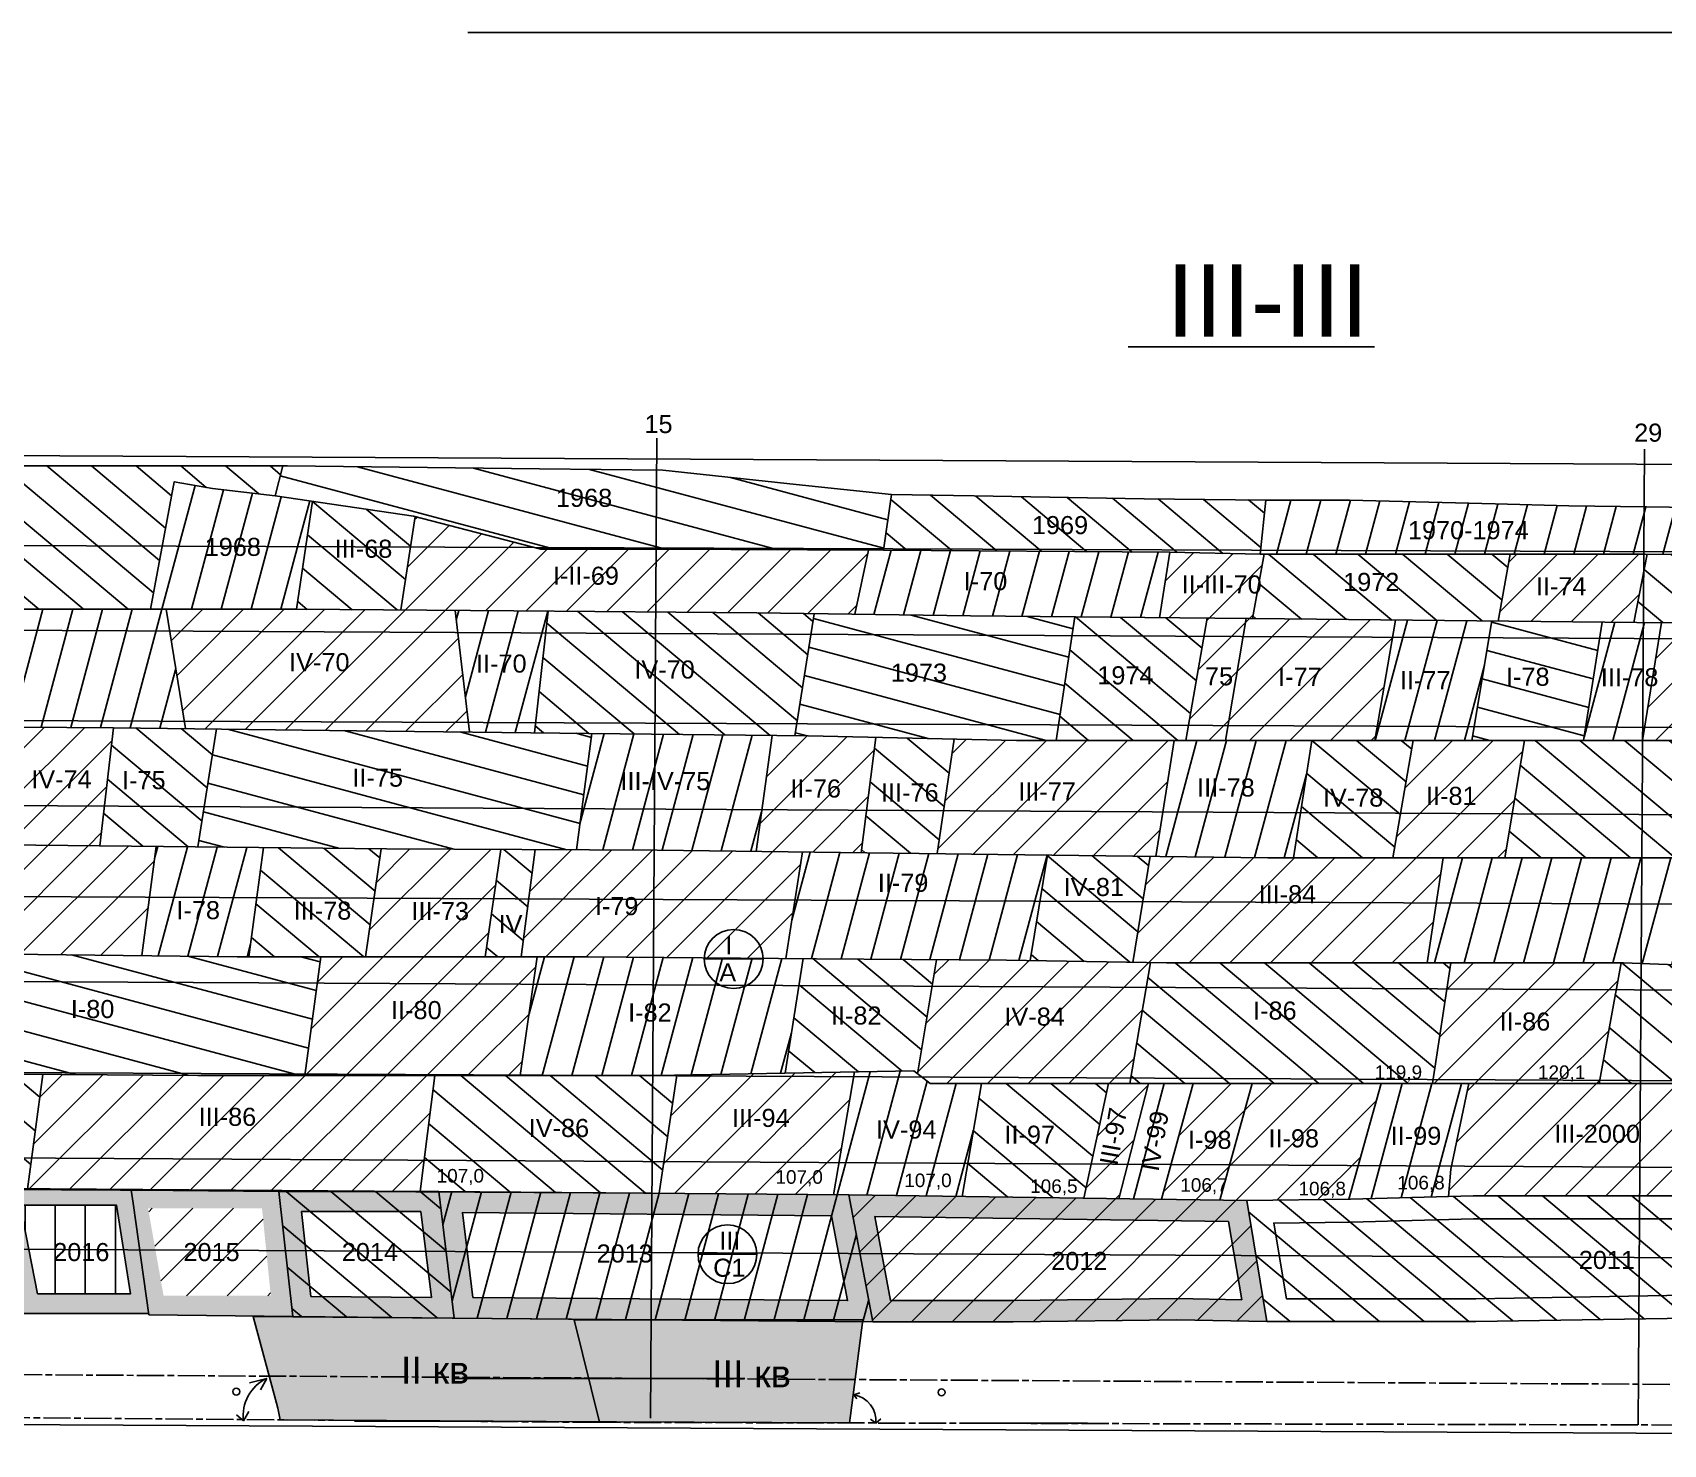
# Model space of a CAD drawing. Header units: millimetres. Extents: x 2676 to 4143, y 514 to 1947.
# Drawn here: x 3002.1 to 3362.7, y 892.8 to 1205.2 of the extents above; entities that cross this region are included whole.
import ezdxf

# ---------------------------------------------------------------- set-up
doc = ezdxf.new("R2010")
doc.units = ezdxf.units.MM
doc.header["$LTSCALE"] = 0.5
doc.linetypes.add('ACAD_ISO08W100', pattern=[36, 24, -3, 6, -3])
doc.layers.add('горный отвод', color=7, linetype='Continuous')
doc.styles.get("Standard").update_dxf_attribs({"font": 'arial.ttf'})
pattern_1 = [(140, (-3797.864, -1736.868), (-4.0817013, -4.864382), [])]
pattern_2 = [(75, (-3797.864, -1736.868), (-6.133629, 1.643501), [])]
pattern_3 = [(165, (-3797.864, -1736.868), (-1.643501, -6.133629), [])]
pattern_4 = [(45, (-3797.864, -1736.868), (-4.490128, 4.490128), [])]

msp = doc.modelspace()

# ---------------------------------------------------------------- hatches: boundary and pattern name
at = {"layer": 'горный отвод', "ltscale": 0.5}
h = msp.add_hatch(dxfattribs=at)
h.set_pattern_fill('ANSI31', color=256, scale=2, angle=95)
h.set_pattern_definition(pattern_1)
h.paths.add_polyline_path([(2779.57, 1103.24), (2771.89, 1102.7), (2773.76, 1090.47), (2774.98, 1078.46), (2779.41, 1078.46)])
h.paths.add_polyline_path([(2796.47, 1104.43), (2779.57, 1103.24), (2779.41, 1078.46), (2781.61, 1078.46), (2831.5, 1078.46), (2853.41, 1078.69), (2860.34, 1078.28), (2898.23, 1077.92), (2933.76, 1077.58), (2950.1, 1077.58), (3028.1, 1077.58), (3033.39, 1105.79), (3041.87, 1104.31), (3055.72, 1102.69), (3057.37, 1109.31), (3012.3, 1109.31), (2969.63, 1109.31), (2919.33, 1109.31), (2887.37, 1108.59), (2853.99, 1107.83), (2829.93, 1106.77)])
h = msp.add_hatch(dxfattribs=at)
h.set_pattern_fill('ANSI31', color=256, scale=2, angle=120)
h.set_pattern_definition(pattern_3)
h.paths.add_polyline_path([(3114.46, 1090.87), (3139.73, 1090.87), (3139.98, 1090.87), (3140.09, 1108.35), (3114.17, 1108.63), (3058.4, 1109.31), (3057.37, 1109.31), (3055.72, 1102.69), (3086.28, 1098.2)])
h.paths.add_polyline_path([(3141.46, 1108.34), (3140.09, 1108.35), (3139.98, 1090.87), (3190.25, 1090.67), (3192.03, 1102.95), (3170.93, 1105.18)])
h = msp.add_hatch(dxfattribs=at)
h.set_pattern_fill('ANSI31', color=256, scale=2, angle=30)
h.set_pattern_definition(pattern_2)
h.paths.add_polyline_path([(3041.87, 1104.31), (3033.39, 1105.79), (3028.1, 1077.58), (3060.43, 1077.58), (3063.93, 1101.48), (3055.72, 1102.69)])
h = msp.add_hatch(dxfattribs=at)
h.set_pattern_fill('ANSI31', color=256, scale=2, angle=95)
h.set_pattern_definition(pattern_1)
h.paths.add_polyline_path([(3063.93, 1101.48), (3060.43, 1077.58), (3083.47, 1077.43), (3086.64, 1098.11), (3086.28, 1098.2)])
h = msp.add_hatch(dxfattribs=at)
h.set_pattern_fill('ANSI31', color=256, scale=2, angle=95)
h.set_pattern_definition(pattern_1)
h.paths.add_polyline_path([(3253.57, 1090.19), (3273.52, 1089.8), (3274.8, 1101.73), (3247.88, 1102.03), (3210.3, 1102.65), (3192.03, 1102.95), (3190.25, 1090.67)])
h = msp.add_hatch(dxfattribs=at)
h.set_pattern_fill('ANSI31', color=256, scale=2, angle=30)
h.set_pattern_definition(pattern_2)
h.paths.add_polyline_path([(3358.37, 1089.8), (3358.44, 1100.29), (3341.78, 1100.47), (3325.5, 1100.89), (3293.31, 1101.73), (3274.8, 1101.73), (3273.52, 1089.8)])
h.paths.add_polyline_path([(3358.98, 1100.28), (3358.44, 1100.29), (3358.37, 1089.8), (3358.7, 1089.8), (3396.01, 1089.58), (3398.26, 1099.64), (3389.37, 1099.82)])
h = msp.add_hatch(dxfattribs=at)
h.set_pattern_fill('ANSI31', color=256, scale=2)
h.set_pattern_definition(pattern_4)
h.paths.add_polyline_path([(3114.46, 1090.87), (3086.64, 1098.11), (3083.47, 1077.43), (3108.47, 1077.27), (3139.89, 1076.98), (3139.98, 1090.87), (3139.73, 1090.87)])
h.paths.add_polyline_path([(3162.2, 1076.77), (3183.91, 1076.48), (3186.93, 1090.69), (3139.98, 1090.87), (3139.89, 1076.98)])
h = msp.add_hatch(dxfattribs=at)
h.set_pattern_fill('ANSI31', color=256, scale=2, angle=30)
h.set_pattern_definition(pattern_2)
h.paths.add_polyline_path([(3251.32, 1075.71), (3253.57, 1090.19), (3190.25, 1090.67), (3186.93, 1090.69), (3183.91, 1076.48), (3209.48, 1076.13)])
h = msp.add_hatch(dxfattribs=at)
h.set_pattern_fill('ANSI31', color=256, scale=2)
h.set_pattern_definition(pattern_4)
h.paths.add_polyline_path([(3274.4, 1089.8), (3273.52, 1089.8), (3253.57, 1090.19), (3251.32, 1075.71), (3271.85, 1075.51)])
h = msp.add_hatch(dxfattribs=at)
h.set_pattern_fill('ANSI31', color=256, scale=2, angle=95)
h.set_pattern_definition(pattern_1)
h.paths.add_polyline_path([(3274.4, 1089.8), (3271.85, 1075.51), (3278.9, 1075.44), (3326.17, 1074.98), (3328.86, 1089.8)])
h = msp.add_hatch(dxfattribs=at)
h.set_pattern_fill('ANSI31', color=256, scale=2)
h.set_pattern_definition(pattern_4)
h.paths.add_polyline_path([(3356.19, 1074.69), (3358.34, 1085.68), (3358.37, 1089.8), (3328.86, 1089.8), (3326.17, 1074.98)], flags=17)
h.paths.add_polyline_path([(3359.15, 1089.8), (3358.7, 1089.8), (3358.37, 1089.8), (3358.34, 1085.68)])
h = msp.add_hatch(dxfattribs=at)
h.set_pattern_fill('ANSI31', color=256, scale=2, angle=95)
h.set_pattern_definition(pattern_1)
h.paths.add_polyline_path([(3356.19, 1074.69), (3356.89, 1074.69), (3358.27, 1074.68), (3358.34, 1085.68)])
h.paths.add_polyline_path([(3381.1, 1074.58), (3383.64, 1089.66), (3359.15, 1089.8), (3358.34, 1085.68), (3358.27, 1074.68)])
h = msp.add_hatch(dxfattribs=at)
h.set_pattern_fill('ANSI31', color=256, scale=2, angle=30)
h.set_pattern_definition(pattern_2)
h.paths.add_polyline_path([(2978.48, 1051.64), (3019.95, 1051.39), (3035.85, 1051.19), (3031.61, 1077.58), (3028.1, 1077.58), (2950.1, 1077.58), (2946.92, 1051.83)])
h = msp.add_hatch(dxfattribs=at)
h.set_pattern_fill('ANSI31', color=256, scale=2)
h.set_pattern_definition(pattern_4)
h.paths.add_polyline_path([(3073.68, 1050.73), (3098.69, 1050.44), (3095.51, 1077.35), (3060.43, 1077.58), (3031.61, 1077.58), (3035.85, 1051.19)])
h = msp.add_hatch(dxfattribs=at)
h.set_pattern_fill('ANSI31', color=256, scale=2, angle=30)
h.set_pattern_definition(pattern_2)
h.paths.add_polyline_path([(3116.07, 1077.2), (3108.47, 1077.27), (3095.51, 1077.35), (3098.69, 1050.44), (3113.06, 1050.27)])
h = msp.add_hatch(dxfattribs=at)
h.set_pattern_fill('ANSI31', color=256, scale=2, angle=95)
h.set_pattern_definition(pattern_1)
h.paths.add_polyline_path([(3116.07, 1077.2), (3113.06, 1050.27), (3125.1, 1050.13), (3139.71, 1049.96), (3139.89, 1076.98)])
h.paths.add_polyline_path([(3139.71, 1049.96), (3170.67, 1049.6), (3174.92, 1076.6), (3162.2, 1076.77), (3139.89, 1076.98)])
h = msp.add_hatch(dxfattribs=at)
h.set_pattern_fill('ANSI31', color=256, scale=2, angle=120)
h.set_pattern_definition(pattern_3)
h.paths.add_polyline_path([(3219.68, 1048.58), (3228.44, 1048.58), (3232.57, 1075.9), (3209.48, 1076.13), (3174.92, 1076.6), (3170.67, 1049.6), (3173.59, 1049.57)])
h = msp.add_hatch(dxfattribs=at)
h.set_pattern_fill('ANSI31', color=256, scale=2, angle=95)
h.set_pattern_definition(pattern_1)
h.paths.add_polyline_path([(3261.86, 1075.61), (3232.57, 1075.9), (3228.44, 1048.58), (3257.13, 1048.58)])
h = msp.add_hatch(dxfattribs=at)
h.set_pattern_fill('ANSI31', color=256, scale=2)
h.set_pattern_definition(pattern_4)
h.paths.add_polyline_path([(3257.13, 1048.58), (3265.87, 1048.58), (3270.43, 1075.52), (3261.86, 1075.61)])
h = msp.add_hatch(dxfattribs=at)
h.set_pattern_fill('ANSI31', color=256, scale=2)
h.set_pattern_definition(pattern_4)
h.paths.add_polyline_path([(3298.91, 1048.58), (3303.46, 1075.2), (3278.9, 1075.44), (3270.43, 1075.52), (3265.87, 1048.58), (3274.91, 1048.58)])
h = msp.add_hatch(dxfattribs=at)
h.set_pattern_fill('ANSI31', color=256, scale=2, angle=30)
h.set_pattern_definition(pattern_2)
h.paths.add_polyline_path([(3324.81, 1075), (3303.46, 1075.2), (3298.91, 1048.58), (3320.37, 1048.58)])
h = msp.add_hatch(dxfattribs=at)
h.set_pattern_fill('ANSI31', color=256, scale=2, angle=120)
h.set_pattern_definition(pattern_3)
h.paths.add_polyline_path([(3320.37, 1048.58), (3335.19, 1048.58), (3345.08, 1048.58), (3349.21, 1074.76), (3324.81, 1075)])
h = msp.add_hatch(dxfattribs=at)
h.set_pattern_fill('ANSI31', color=256, scale=2, angle=30)
h.set_pattern_definition(pattern_2)
h.paths.add_polyline_path([(3345.08, 1048.58), (3358.11, 1048.58), (3358.27, 1074.68), (3356.89, 1074.69), (3349.21, 1074.76)])
h.paths.add_polyline_path([(3358.11, 1048.58), (3362.32, 1074.66), (3358.27, 1074.68)])
h = msp.add_hatch(dxfattribs=at)
h.set_pattern_fill('ANSI31', color=256, scale=2)
h.set_pattern_definition(pattern_4)
h.paths.add_polyline_path([(3358.11, 1048.58), (3377.15, 1048.58), (3381.1, 1074.58), (3362.32, 1074.66)])
h = msp.add_hatch(dxfattribs=at)
h.set_pattern_fill('ANSI31', color=256, scale=2)
h.set_pattern_definition(pattern_4)
h.paths.add_polyline_path([(2995.52, 1025.47), (3002.75, 1025.4), (3016.9, 1025.26), (3019.95, 1051.39), (2999.22, 1051.51)])
h = msp.add_hatch(dxfattribs=at)
h.set_pattern_fill('ANSI31', color=256, scale=2, angle=95)
h.set_pattern_definition(pattern_1)
h.paths.add_polyline_path([(3016.9, 1025.26), (3038.63, 1025.03), (3042.71, 1051.11), (3019.95, 1051.39)])
h = msp.add_hatch(dxfattribs=at)
h.set_pattern_fill('ANSI31', color=256, scale=2, angle=120)
h.set_pattern_definition(pattern_3)
h.paths.add_polyline_path([(3073.68, 1050.73), (3042.71, 1051.11), (3038.63, 1025.03), (3080.32, 1024.59), (3122.36, 1024.39), (3125.75, 1050.13), (3125.1, 1050.13)])
h = msp.add_hatch(dxfattribs=at)
h.set_pattern_fill('ANSI31', color=256, scale=2, angle=30)
h.set_pattern_definition(pattern_2)
h.paths.add_polyline_path([(3139.71, 1049.96), (3125.75, 1050.13), (3122.36, 1024.39), (3139.55, 1024.31)])
h.paths.add_polyline_path([(3139.55, 1024.31), (3140.16, 1024.3), (3162.05, 1024.03), (3165.62, 1049.66), (3139.71, 1049.96)])
h = msp.add_hatch(dxfattribs=at)
h.set_pattern_fill('ANSI31', color=256, scale=2)
h.set_pattern_definition(pattern_4)
h.paths.add_polyline_path([(3173.59, 1049.57), (3165.62, 1049.66), (3162.05, 1024.03), (3185.27, 1023.74), (3188.58, 1049.25)])
h = msp.add_hatch(dxfattribs=at)
h.set_pattern_fill('ANSI31', color=256, scale=2, angle=95)
h.set_pattern_definition(pattern_1)
h.paths.add_polyline_path([(3205.88, 1048.87), (3188.58, 1049.25), (3185.27, 1023.74), (3202.11, 1023.53)])
h = msp.add_hatch(dxfattribs=at)
h.set_pattern_fill('ANSI31', color=256, scale=2)
h.set_pattern_definition(pattern_4)
h.paths.add_polyline_path([(3219.68, 1048.58), (3205.88, 1048.87), (3202.11, 1023.53), (3215.56, 1023.36), (3250.46, 1022.92), (3254.54, 1048.58)])
h = msp.add_hatch(dxfattribs=at)
h.set_pattern_fill('ANSI31', color=256, scale=2, angle=30)
h.set_pattern_definition(pattern_2)
h.paths.add_polyline_path([(3254.54, 1048.58), (3250.46, 1022.92), (3275.24, 1022.61), (3280.94, 1022.61), (3285, 1048.58), (3274.91, 1048.58)])
h = msp.add_hatch(dxfattribs=at)
h.set_pattern_fill('ANSI31', color=256, scale=2, angle=95)
h.set_pattern_definition(pattern_1)
h.paths.add_polyline_path([(3285, 1048.58), (3280.94, 1022.61), (3302.91, 1022.61), (3307.42, 1048.58)])
h = msp.add_hatch(dxfattribs=at)
h.set_pattern_fill('ANSI31', color=256, scale=2)
h.set_pattern_definition(pattern_4)
h.paths.add_polyline_path([(3327.67, 1022.61), (3331.99, 1048.58), (3307.42, 1048.58), (3302.91, 1022.61)])
h = msp.add_hatch(dxfattribs=at)
h.set_pattern_fill('ANSI31', color=256, scale=2, angle=95)
h.set_pattern_definition(pattern_1)
h.paths.add_polyline_path([(3335.19, 1048.58), (3331.99, 1048.58), (3327.67, 1022.61), (3332.56, 1022.61), (3357.94, 1022.61), (3358.11, 1048.58)])
h.paths.add_polyline_path([(3387.49, 1022.61), (3410.25, 1022.61), (3413.97, 1048.86), (3387.59, 1048.58), (3358.11, 1048.58), (3357.94, 1022.61)])
h = msp.add_hatch(dxfattribs=at)
h.set_pattern_fill('ANSI31', color=256, scale=2)
h.set_pattern_definition(pattern_4)
h.paths.add_polyline_path([(3026.19, 1000.96), (3029.38, 1025.13), (3002.75, 1025.4), (2958.93, 1025.83), (2955.72, 1001.48), (3003.21, 1001.24)])
h = msp.add_hatch(dxfattribs=at)
h.set_pattern_fill('ANSI31', color=256, scale=2, angle=30)
h.set_pattern_definition(pattern_2)
h.paths.add_polyline_path([(3029.38, 1025.13), (3026.19, 1000.96), (3047.31, 1000.71), (3049.89, 1000.71), (3053.11, 1024.88)])
h = msp.add_hatch(dxfattribs=at)
h.set_pattern_fill('ANSI31', color=256, scale=2, angle=95)
h.set_pattern_definition(pattern_1)
h.paths.add_polyline_path([(3053.11, 1024.88), (3049.89, 1000.71), (3075.71, 1000.71), (3079.16, 1024.6)])
h = msp.add_hatch(dxfattribs=at)
h.set_pattern_fill('ANSI31', color=256, scale=2)
h.set_pattern_definition(pattern_4)
h.paths.add_polyline_path([(3102.17, 1000.71), (3105.64, 1024.47), (3080.32, 1024.59), (3079.16, 1024.6), (3075.71, 1000.71), (3086.36, 1000.71)])
h = msp.add_hatch(dxfattribs=at)
h.set_pattern_fill('ANSI31', color=256, scale=2, angle=95)
h.set_pattern_definition(pattern_1)
h.paths.add_polyline_path([(3113.22, 1024.43), (3105.64, 1024.47), (3102.17, 1000.71), (3110.09, 1000.71)])
h = msp.add_hatch(dxfattribs=at)
h.set_pattern_fill('ANSI31', color=256, scale=2)
h.set_pattern_definition(pattern_4)
h.paths.add_polyline_path([(3140.16, 1024.3), (3139.55, 1024.31), (3139.39, 1000.59), (3168.68, 1000.35), (3172.35, 1023.9)])
h.paths.add_polyline_path([(3139.55, 1024.31), (3113.22, 1024.43), (3110.09, 1000.71), (3124.93, 1000.71), (3139.39, 1000.59)])
h = msp.add_hatch(dxfattribs=at)
h.set_pattern_fill('ANSI31', color=256, scale=2, angle=30)
h.set_pattern_definition(pattern_2)
h.paths.add_polyline_path([(3172.35, 1023.9), (3168.68, 1000.35), (3175.45, 1000.29), (3217.42, 999.94), (3222.66, 999.86), (3226.49, 1023.22), (3215.56, 1023.36)])
h = msp.add_hatch(dxfattribs=at)
h.set_pattern_fill('ANSI31', color=256, scale=2, angle=95)
h.set_pattern_definition(pattern_1)
h.paths.add_polyline_path([(3222.66, 999.86), (3245.41, 999.48), (3249.24, 1022.94), (3226.49, 1023.22)])
h = msp.add_hatch(dxfattribs=at)
h.set_pattern_fill('ANSI31', color=256, scale=2)
h.set_pattern_definition(pattern_4)
h.paths.add_polyline_path([(3291.8, 999.36), (3310.45, 999.36), (3314.03, 1022.61), (3275.24, 1022.61), (3249.24, 1022.94), (3245.41, 999.48), (3252.86, 999.36)])
h = msp.add_hatch(dxfattribs=at)
h.set_pattern_fill('ANSI31', color=256, scale=2, angle=30)
h.set_pattern_definition(pattern_2)
h.paths.add_polyline_path([(3357.94, 1022.61), (3357.79, 999.22), (3375.27, 998.59), (3395.27, 997.87), (3404.8, 997.1), (3409.05, 1022.61), (3387.49, 1022.61)])
h.paths.add_polyline_path([(3353.89, 999.36), (3357.79, 999.22), (3357.94, 1022.61), (3332.56, 1022.61), (3314.03, 1022.61), (3310.45, 999.36), (3328.04, 999.36)])
h = msp.add_hatch(dxfattribs=at)
h.set_pattern_fill('ANSI31', color=256, scale=2, angle=120)
h.set_pattern_definition(pattern_3)
h.paths.add_polyline_path([(3003.21, 1001.24), (2964.47, 1001.43), (2968.82, 974.94), (3038.58, 974.45), (3062.29, 974.45), (3065.78, 1000.71), (3047.31, 1000.71)])
h = msp.add_hatch(dxfattribs=at)
h.set_pattern_fill('ANSI31', color=256, scale=2)
h.set_pattern_definition(pattern_4)
h.paths.add_polyline_path([(3065.78, 1000.71), (3062.29, 974.45), (3074.43, 974.45), (3109.91, 974.45), (3113.65, 1000.71), (3086.36, 1000.71)])
h = msp.add_hatch(dxfattribs=at)
h.set_pattern_fill('ANSI31', color=256, scale=2, angle=30)
h.set_pattern_definition(pattern_2)
h.paths.add_polyline_path([(3139.23, 974.45), (3140, 974.45), (3168.47, 974.96), (3172.51, 1000.31), (3139.39, 1000.59)])
h.paths.add_polyline_path([(3124.93, 1000.71), (3113.65, 1000.71), (3109.91, 974.45), (3139.23, 974.45), (3139.39, 1000.59)])
h = msp.add_hatch(dxfattribs=at)
h.set_pattern_fill('ANSI31', color=256, scale=2, angle=95)
h.set_pattern_definition(pattern_1)
h.paths.add_polyline_path([(3175.45, 1000.29), (3172.51, 1000.31), (3168.47, 974.96), (3196.93, 975.47), (3197.77, 974.82), (3202, 1000.07)])
h = msp.add_hatch(dxfattribs=at)
h.set_pattern_fill('ANSI31', color=256, scale=2)
h.set_pattern_definition(pattern_4)
h.paths.add_polyline_path([(3244.75, 972.69), (3249.26, 999.42), (3217.42, 999.94), (3202, 1000.07), (3197.77, 974.82), (3200.56, 972.69)])
h = msp.add_hatch(dxfattribs=at)
h.set_pattern_fill('ANSI31', color=256, scale=2, angle=95)
h.set_pattern_definition(pattern_1)
h.paths.add_polyline_path([(3252.86, 999.36), (3249.26, 999.42), (3244.75, 972.69), (3280.46, 972.69), (3311.63, 972.69), (3315.69, 999.36), (3291.8, 999.36)])
h = msp.add_hatch(dxfattribs=at)
h.set_pattern_fill('ANSI31', color=256, scale=2)
h.set_pattern_definition(pattern_4)
h.paths.add_polyline_path([(3348.49, 972.69), (3353.39, 999.36), (3328.04, 999.36), (3315.69, 999.36), (3311.63, 972.69)])
h = msp.add_hatch(dxfattribs=at)
h.set_pattern_fill('ANSI31', color=256, scale=2, angle=95)
h.set_pattern_definition(pattern_1)
h.paths.add_polyline_path([(3357.79, 999.22), (3357.62, 972.69), (3401.15, 972.69), (3405.55, 997.04), (3395.27, 997.87), (3375.27, 998.59)])
h.paths.add_polyline_path([(3357.79, 999.22), (3353.89, 999.36), (3353.39, 999.36), (3348.49, 972.69), (3357.62, 972.69)])
h = msp.add_hatch(dxfattribs=at)
h.set_pattern_fill('ANSI31', color=256, scale=2, angle=95)
h.set_pattern_definition(pattern_1)
h.paths.add_polyline_path([(3000.92, 949.29), (3004.3, 974.69), (2976.96, 974.88), (2973.03, 949.54)])
h = msp.add_hatch(dxfattribs=at)
h.set_pattern_fill('ANSI31', color=256, scale=2)
h.set_pattern_definition(pattern_4)
h.paths.add_polyline_path([(3038.58, 974.45), (3004.3, 974.69), (3000.92, 949.29), (3056.52, 948.81), (3084.48, 948.81), (3087.74, 948.81), (3090.99, 974.45), (3074.43, 974.45)])
h = msp.add_hatch(dxfattribs=at)
h.set_pattern_fill('ANSI31', color=256, scale=2, angle=95)
h.set_pattern_definition(pattern_1)
h.paths.add_polyline_path([(3139.06, 948.41), (3139.23, 974.45), (3090.99, 974.45), (3087.74, 948.81), (3091.87, 948.81)])
h.paths.add_polyline_path([(3144.55, 974.53), (3140, 974.45), (3139.23, 974.45), (3139.06, 948.41), (3140.65, 948.39)])
h = msp.add_hatch(dxfattribs=at)
h.set_pattern_fill('ANSI31', color=256, scale=2)
h.set_pattern_definition(pattern_4)
h.paths.add_polyline_path([(3144.55, 974.53), (3140.65, 948.39), (3179.15, 948.07), (3183.82, 975.23)])
h = msp.add_hatch(dxfattribs=at)
h.set_pattern_fill('ANSI31', color=256, scale=2, angle=30)
h.set_pattern_definition(pattern_2)
h.paths.add_polyline_path([(3200.56, 972.69), (3196.93, 975.47), (3183.82, 975.23), (3179.15, 948.07), (3182.6, 948.04), (3207.64, 947.68), (3211.92, 972.69)])
h = msp.add_hatch(dxfattribs=at)
h.set_pattern_fill('ANSI31', color=256, scale=2, angle=95)
h.set_pattern_definition(pattern_1)
h.paths.add_polyline_path([(3207.64, 947.68), (3234.55, 947.31), (3240.04, 972.69), (3211.92, 972.69)])
h = msp.add_hatch(dxfattribs=at)
h.set_pattern_fill('ANSI31', color=256, scale=2)
h.set_pattern_definition(pattern_4)
h.paths.add_polyline_path([(3248.82, 972.69), (3240.04, 972.69), (3234.55, 947.31), (3242.31, 947.2)])
h = msp.add_hatch(dxfattribs=at)
h.set_pattern_fill('ANSI31', color=256, scale=2, angle=30)
h.set_pattern_definition(pattern_2)
h.paths.add_polyline_path([(3242.31, 947.2), (3251.74, 947.06), (3258.75, 972.69), (3248.82, 972.69)])
h = msp.add_hatch(dxfattribs=at)
h.set_pattern_fill('ANSI31', color=256, scale=2)
h.set_pattern_definition(pattern_4)
h.paths.add_polyline_path([(3251.74, 947.06), (3264.64, 946.88), (3271.76, 972.69), (3258.75, 972.69)])
h = msp.add_hatch(dxfattribs=at)
h.set_pattern_fill('ANSI31', color=256, scale=2)
h.set_pattern_definition(pattern_4)
h.paths.add_polyline_path([(3264.64, 946.88), (3270.57, 946.8), (3293.14, 947.1), (3300.29, 972.69), (3280.46, 972.69), (3271.76, 972.69)])
h = msp.add_hatch(dxfattribs=at)
h.set_pattern_fill('ANSI31', color=256, scale=2, angle=30)
h.set_pattern_definition(pattern_2)
h.paths.add_polyline_path([(3319.73, 972.69), (3300.29, 972.69), (3293.14, 947.1), (3293.53, 947.11), (3315.2, 947.66), (3315.75, 953.74)])
h = msp.add_hatch(dxfattribs=at)
h.set_pattern_fill('ANSI31', color=256, scale=2)
h.set_pattern_definition(pattern_4)
h.paths.add_polyline_path([(3319.73, 972.69), (3315.75, 953.74), (3315.2, 947.66), (3320.66, 947.8), (3357.46, 947.8), (3357.62, 972.69)])
h.paths.add_polyline_path([(3357.46, 947.8), (3369.05, 947.8), (3376.33, 947.41), (3382.67, 972.69), (3357.62, 972.69)])
h = msp.add_hatch(color=1, dxfattribs=at)
h.dxf.hatch_style = 1
h.paths.add_polyline_path([(3023.88, 949.06), (2995.72, 949.22), (2997.37, 936), (3001.23, 935.98), (2999.32, 945.74), (3020.63, 945.74), (3022.19, 935.87), (3025.74, 935.85), (3024.28, 946.23)])
h.paths.add_polyline_path([(3025.74, 935.85), (3022.19, 935.87), (3023.71, 926.16), (3003.14, 926.16), (3001.23, 935.98), (2997.37, 936), (2999.14, 921.79), (3027.71, 921.79)])
at = {"layer": 'горный отвод', "linetype": 'ACAD_ISO08W100', "ltscale": 0.5}
h = msp.add_hatch(color=6, dxfattribs=at)
h.dxf.hatch_style = 1
h.paths.add_polyline_path([(3056.52, 948.81), (3023.88, 949.09), (3024.28, 946.23), (3025.74, 935.85), (3029.23, 935.83), (3027.59, 945.09), (3052.79, 945.09), (3053.73, 935.71), (3057.99, 935.69)])
h.paths.add_polyline_path([(3029.23, 935.83), (3025.74, 935.85), (3027.75, 921.49), (3059.6, 921.15), (3057.99, 935.69), (3053.73, 935.71), (3054.73, 925.73), (3031.02, 925.73)])
at = {"layer": 'горный отвод', "ltscale": 0.5}
h = msp.add_hatch(dxfattribs=at)
h.set_pattern_fill('ANSI31', color=256, scale=2, angle=95)
h.set_pattern_definition(pattern_1)
h.paths.add_polyline_path([(3056.52, 948.81), (3059.6, 921.15), (3095.32, 920.78), (3091.87, 948.81), (3084.48, 948.81)])
h = msp.add_hatch(color=5, dxfattribs=at)
h.dxf.hatch_style = 1
h.paths.add_polyline_path([(3056.52, 948.81), (3059.6, 921.15), (3095.32, 920.78), (3091.87, 948.81)])
h.paths.add_polyline_path([(3087.91, 944.33), (3090.25, 925.31), (3063.62, 925.59), (3061.53, 944.33)], flags=16)
h = msp.add_hatch(dxfattribs=at)
h.set_pattern_fill('ANSI31', color=256, scale=2, angle=30)
h.set_pattern_definition(pattern_2)
h.paths.add_polyline_path([(3138.88, 920.4), (3183.02, 920.01), (3187.9, 919.97), (3182.6, 948.04), (3139.06, 948.41)])
h.paths.add_polyline_path([(3139.06, 948.41), (3091.87, 948.81), (3095.32, 920.78), (3138.88, 920.4)])
h = msp.add_hatch(color=30, dxfattribs=at)
h.dxf.hatch_style = 1
h.paths.add_polyline_path([(3182.6, 948.04), (3139.06, 948.41), (3139.03, 943.78), (3178.76, 943.44), (3182.3, 924.65), (3138.91, 925.03), (3138.88, 920.4), (3187.9, 919.97)])
h.paths.add_polyline_path([(3139.06, 948.41), (3091.87, 948.81), (3095.32, 920.78), (3138.88, 920.4), (3138.91, 925.03), (3099.42, 925.37), (3097.11, 944.14), (3139.03, 943.78)])
h = msp.add_hatch(dxfattribs=at)
h.set_pattern_fill('ANSI31', color=256, scale=2.1, angle=45)
h.paths.add_polyline_path([(3022.19, 935.87), (3001.23, 935.98), (3003.14, 926.16), (3023.71, 926.16)])
h.paths.add_polyline_path([(3020.63, 945.74), (2999.32, 945.74), (3001.23, 935.98), (3022.19, 935.87)])
h.paths.add_polyline_path([(3005.45, 931.19), (3019.88, 931.19), (3019.88, 939.43), (3005.45, 939.43)], flags=9)
at = {"layer": 'горный отвод', "linetype": 'ACAD_ISO08W100', "ltscale": 0.5}
h = msp.add_hatch(dxfattribs=at)
h.set_pattern_fill('ANSI31', color=256, scale=2)
h.paths.add_polyline_path([(3052.79, 945.09), (3027.59, 945.09), (3029.23, 935.83), (3053.73, 935.71)])
h.paths.add_polyline_path([(3053.73, 935.71), (3029.23, 935.83), (3031.02, 925.73), (3054.73, 925.73)])
at = {"layer": 'горный отвод', "ltscale": 0.5}
h = msp.add_hatch(dxfattribs=at)
h.set_pattern_fill('ANSI31', color=256, scale=2)
h.set_pattern_definition(pattern_4)
h.paths.add_polyline_path([(3270.57, 946.8), (3182.6, 948.04), (3187.9, 919.97), (3218.91, 919.97), (3255.1, 920.42), (3275.05, 920.01)])
h = msp.add_hatch(color=3, dxfattribs=at)
h.dxf.hatch_style = 1
h.paths.add_polyline_path([(3270.57, 946.8), (3182.6, 948.04), (3187.9, 919.97), (3218.91, 919.97), (3255.1, 920.42), (3275.05, 920.01)])
h.paths.add_polyline_path([(3266.57, 942.14), (3269.46, 924.84), (3255.11, 925.13), (3218.88, 924.68), (3191.8, 924.68), (3188.3, 943.24)], flags=16)
h.paths.add_polyline_path([(3467.64, 946.64), (3438.15, 946.71), (3431.5, 921.66), (3467.47, 920.79), (3467.5, 925.4), (3437.46, 926.13), (3441.69, 942.1), (3467.61, 942.03)])
h.paths.add_polyline_path([(3483.39, 946.6), (3467.64, 946.64), (3467.61, 942.03), (3477.41, 942), (3473.01, 925.27), (3467.5, 925.4), (3467.47, 920.79), (3476.54, 920.57)])
h = msp.add_hatch(dxfattribs=at)
h.set_pattern_fill('ANSI31', color=256, scale=2, angle=95)
h.set_pattern_definition(pattern_1)
h.paths.add_polyline_path([(3357.46, 947.8), (3320.66, 947.8), (3293.53, 947.11), (3270.57, 946.8), (3275.05, 920.01), (3321.28, 920.01), (3357.28, 920.6)])
h.paths.add_polyline_path([(3438.15, 946.71), (3397.83, 946.71), (3389.36, 946.71), (3369.05, 947.8), (3357.46, 947.8), (3357.28, 920.6), (3363.57, 920.7), (3431.5, 921.66)])
h = msp.add_hatch(color=5, dxfattribs=at)
h.dxf.hatch_style = 1
h.paths.add_polyline_path([(3121.82, 920.55), (3050.82, 921.15), (3054.4, 907.94), (3125.04, 907.53)])
h.paths.add_polyline_path([(3125.04, 907.53), (3054.4, 907.94), (3056.32, 900.88), (3056.81, 898.29), (3127.45, 897.83)])
h.paths.add_polyline_path([(3073.98, 903.49), (3099.62, 903.49), (3099.62, 914.86), (3073.98, 914.86)], flags=9)
h = msp.add_hatch(color=3, dxfattribs=at)
h.dxf.hatch_style = 1
h.paths.add_polyline_path([(3138.88, 920.4), (3121.85, 920.4), (3125.04, 907.53), (3138.79, 907.44)])
h.paths.add_polyline_path([(3185.64, 919.99), (3138.88, 920.4), (3138.79, 907.44), (3183.99, 907.18)])
h.paths.add_polyline_path([(3183.99, 907.18), (3138.79, 907.44), (3125.06, 907.44), (3127.45, 897.83), (3182.75, 897.59), (3182.96, 899.21)])
h.paths.add_polyline_path([(3142.79, 902.69), (3170.76, 902.69), (3170.76, 914.05), (3142.79, 914.05)], flags=9)

# ---------------------------------------------------------------- linework, layer by layer
for p, q in [((3798.69, 1205.16), (3098.35, 1205.16)), ((3244.39, 1135.64), (3298.83, 1135.64)), ((3138.74, 898.68), (3140.13, 1115.44)), ((3829.33, 1107.2), (2693.59, 1113.24)), ((3357.13, 897.15), (3358.52, 1112.99)), ((3192.03, 1102.95), (3190.25, 1090.67)), ((3273.52, 1089.8), (3274.8, 1101.73)), ((3086.64, 1098.11), (3083.47, 1077.43)), ((2694.54, 1092.76), (3829.56, 1088.65)), ((3186.93, 1090.69), (3183.91, 1076.48)), ((3253.57, 1090.19), (3251.32, 1075.71)), ((3274.4, 1089.8), (3271.85, 1075.51)), ((3328.86, 1089.8), (3326.17, 1074.98)), ((3356.19, 1074.69), (3359.15, 1089.8)), ((3031.61, 1077.58), (3035.85, 1051.19)), ((3098.69, 1050.44), (3095.51, 1077.35)), ((3116.07, 1077.2), (3113.06, 1050.27)), ((3174.92, 1076.6), (3170.67, 1049.6)), ((3232.57, 1075.9), (3228.44, 1048.58)), ((3261.86, 1075.61), (3257.13, 1048.58)), ((3270.43, 1075.52), (3265.87, 1048.58)), ((3303.46, 1075.2), (3298.91, 1048.58)), ((3324.81, 1075), (3320.37, 1048.58)), ((3829.51, 1068.75), (2694.74, 1074.5)), ((3349.21, 1074.76), (3345.08, 1048.58)), ((3362.32, 1074.66), (3358.11, 1048.58)), ((2693.47, 1054.25), (3829.73, 1049.53)), ((3019.95, 1051.39), (3016.9, 1025.26)), ((3042.71, 1051.11), (3038.63, 1025.03)), ((3125.75, 1050.13), (3122.36, 1024.39)), ((3165.62, 1049.66), (3162.05, 1024.03)), ((3188.58, 1049.25), (3185.27, 1023.74)), ((3205.88, 1048.87), (3202.11, 1023.53)), ((3254.54, 1048.58), (3250.46, 1022.92)), ((3285, 1048.58), (3280.94, 1022.61)), ((3302.91, 1022.61), (3307.42, 1048.58)), ((3331.99, 1048.58), (3327.67, 1022.61)), ((3829.89, 1029.59), (2693.11, 1035.87)), ((3029.38, 1025.13), (3026.19, 1000.96)), ((3049.89, 1000.71), (3053.11, 1024.88)), ((3079.16, 1024.6), (3075.71, 1000.71)), ((3102.17, 1000.71), (3105.64, 1024.47)), ((3113.22, 1024.43), (3110.09, 1000.71)), ((3172.35, 1023.9), (3168.68, 1000.35)), ((3226.49, 1023.22), (3222.66, 999.86)), ((3249.24, 1022.94), (3245.41, 999.48)), ((3314.03, 1022.61), (3310.45, 999.36)), ((2692.95, 1015.46), (3830.17, 1010.25)), ((3065.78, 1000.71), (3062.29, 974.45)), ((3113.65, 1000.71), (3109.91, 974.45)), ((3172.51, 1000.31), (3168.47, 974.96)), ((3202, 1000.07), (3197.77, 974.82)), ((3244.75, 972.69), (3249.26, 999.42)), ((3315.69, 999.36), (3311.63, 972.69)), ((3353.39, 999.36), (3348.49, 972.69)), ((3830.36, 991.05), (2692.39, 996.73)), ((2692.17, 976.54), (3830.07, 971.07)), ((3004.3, 974.69), (3000.92, 949.29)), ((3090.99, 974.45), (3087.74, 948.81)), ((3144.55, 974.53), (3140.65, 948.39)), ((3183.82, 975.23), (3179.15, 948.07)), ((3207.64, 947.68), (3211.92, 972.69)), ((3240.04, 972.69), (3234.55, 947.31)), ((3242.31, 947.2), (3248.82, 972.69)), ((3258.75, 972.69), (3251.74, 947.06)), ((3264.64, 946.88), (3271.76, 972.69)), ((3300.29, 972.69), (3293.14, 947.1)), ((3315.75, 953.74), (3319.73, 972.69)), ((3830.07, 951.51), (2692, 957.9)), ((3315.2, 947.66), (3315.75, 953.74)), ((3056.52, 948.81), (2972.57, 949.54)), ((3027.75, 921.49), (3024.28, 946.23)), ((2692.18, 937.56), (3830.42, 931.72)), ((3059.6, 921.15), (3027.75, 921.49)), ((3138.79, 907.44), (3095.22, 907.44)), ((3138.79, 907.44), (3159.61, 907.44)), ((2692.86, 898.83), (3830.09, 892.84))]:
    msp.add_line(p, q, dxfattribs=at)
at = {"layer": 'горный отвод', "color": 5, "ltscale": 0.5}
for p, q in [((3150.59, 1000.23), (3163.6, 1000.23)), ((3149.23, 934.91), (3162.25, 934.91))]:
    msp.add_line(p, q, dxfattribs=at)
at = {"layer": 'горный отвод', "linetype": 'ACAD_ISO08W100', "ltscale": 0.5}
msp.add_line((3024.28, 946.23), (3023.88, 949.09), dxfattribs=at)
at = {"layer": 'горный отвод', "color": 1, "ltscale": 0.5}
for p, q in [((3096.83, 897.97), (3073.28, 897.97)), ((3212.87, 897.51), (3235.39, 897.51))]:
    msp.add_line(p, q, dxfattribs=at)
at = {"layer": 'горный отвод', "linetype": 'ACAD_ISO08W100', "ltscale": 0.5}
for points in [[(2737.15, 1103.54), (2737.15, 909.81), (3754.3, 903.82), (3754.3, 1107.33), (3754.3, 1107.96)], [(3726.09, 1059.99), (3721.92, 1047.74), (3714.23, 1048.05), (3700.3, 997.18), (3689.95, 998.08), (3675.96, 946.67), (3667.41, 946.67), (3654.07, 896.41), (3127.47, 897.73), (2855.05, 899.87), (2845.06, 950.07), (2836.62, 950.07), (2825.99, 1002.18), (2775.91, 1002.18)]]:
    msp.add_lwpolyline(points, dxfattribs=at)
at = {"layer": 'горный отвод', "ltscale": 0.5}
for points in [[(2969.63, 1109.31), (3012.3, 1109.31), (3058.4, 1109.31), (3114.17, 1108.63), (3141.46, 1108.34), (3170.93, 1105.18), (3192.03, 1102.95), (3210.3, 1102.65), (3247.88, 1102.03), (3274.8, 1101.73), (3293.31, 1101.73), (3325.5, 1100.89), (3341.78, 1100.47), (3358.98, 1100.28), (3389.37, 1099.82)], [(3057.37, 1109.31), (3055.72, 1102.69)], [(3434.71, 1089.36), (3358.7, 1089.8), (3273.52, 1089.8), (3253.57, 1090.19), (3190.25, 1090.67), (3139.73, 1090.87), (3114.46, 1090.87), (3086.28, 1098.2), (3055.72, 1102.69), (3041.87, 1104.31), (3033.39, 1105.79), (3028.1, 1077.58), (3060.43, 1077.58), (3108.47, 1077.27), (3162.2, 1076.77), (3209.48, 1076.13), (3278.9, 1075.44), (3356.89, 1074.69), (3413.51, 1074.44)], [(3028.1, 1077.58), (2950.1, 1077.58), (2933.76, 1077.58), (2898.23, 1077.92), (2860.34, 1078.28), (2853.41, 1078.69), (2831.5, 1078.46), (2781.61, 1078.46), (2762.94, 1078.46), (2742.01, 1078.7), (2740.47, 1089.51), (2737.15, 1103.54)], [(3060.43, 1077.58), (3063.93, 1101.48)], [(2742.01, 1078.7), (2745.59, 1053.02), (2799.65, 1052.5), (2846.98, 1052.5), (2920.14, 1051.99), (2978.48, 1051.64), (3019.95, 1051.39), (3073.68, 1050.73), (3125.1, 1050.13), (3173.59, 1049.57), (3219.68, 1048.58), (3274.91, 1048.58), (3335.19, 1048.58), (3387.59, 1048.58), (3433.53, 1049.07), (3478.26, 1049.07), (3512.79, 1049.07), (3543.75, 1050.14), (3591.48, 1050.14), (3611.45, 1051.86)], [(2747.89, 1052.99), (2753.02, 1027.18), (2808.45, 1026.82), (2874.26, 1026.24), (2942.22, 1025.99), (3002.75, 1025.4), (3080.32, 1024.59), (3140.16, 1024.3), (3215.56, 1023.36), (3275.24, 1022.61), (3332.56, 1022.61), (3387.49, 1022.61), (3449.17, 1022.61), (3498.69, 1022.61), (3572.92, 1022.29), (3588.76, 1022.86), (3620.63, 1022.86), (3630.18, 1022.86), (3640.05, 1023.27), (3652.6, 1022.45), (3660.38, 1052.19)], [(2803.93, 976.13), (2860.92, 975.62), (2958.23, 975.01), (3038.58, 974.45), (3074.43, 974.45), (3140, 974.45), (3196.93, 975.47), (3200.56, 972.69), (3280.46, 972.69), (3411.82, 972.69), (3443.74, 971.92), (3469.1, 973.31), (3485.62, 973.95), (3490.4, 973.31), (3507.74, 973.31), (3538.58, 973.11), (3559.52, 973.11), (3593.6, 975.39), (3599.33, 975.08), (3625.61, 974.55), (3629.44, 999.58)], [(3375.27, 998.59), (3353.89, 999.36), (3328.04, 999.36), (3291.8, 999.36), (3252.86, 999.36), (3217.42, 999.94), (3175.45, 1000.29), (3124.93, 1000.71), (3086.36, 1000.71), (3047.31, 1000.71), (3003.21, 1001.24), (2944.82, 1001.53)], [(3139.06, 948.41), (2855.05, 950.25), (2861.74, 921.77), (2896, 922.14)], [(3139.06, 948.41), (2890.77, 949.82), (2896, 922.14), (2999.14, 921.79)], [(3139.06, 948.41), (2995.69, 949.46), (2999.14, 921.79), (3027.71, 921.79)], [(3095.32, 920.78), (3091.87, 948.81), (3056.52, 948.81), (3059.6, 921.15), (3095.32, 920.78)], [(3182.6, 948.04), (3187.9, 919.97), (3095.32, 920.78), (3091.87, 948.81), (3182.6, 948.04)], [(3270.57, 946.8), (3182.6, 948.04), (3187.9, 919.97), (3218.91, 919.97), (3255.1, 920.42), (3275.05, 920.01), (3270.57, 946.8)], [(3438.15, 946.71), (3397.83, 946.71), (3389.36, 946.71), (3369.05, 947.8), (3320.66, 947.8), (3293.53, 947.11), (3270.57, 946.8), (3275.05, 920.01), (3321.28, 920.01), (3363.57, 920.7), (3431.5, 921.66), (3438.15, 946.71)]]:
    msp.add_lwpolyline(points, dxfattribs=at)
at = {"layer": 'горный отвод', "color": 1, "ltscale": 0.5}
for points in [[(2999.32, 945.74), (3020.63, 945.74), (3023.71, 926.16), (3003.14, 926.16), (2999.32, 945.74)], [(3138.88, 920.4), (3050.82, 921.15), (3056.32, 900.88), (3056.81, 898.29)], [(3138.88, 920.4), (3185.7, 920.4), (3182.96, 899.21), (3182.75, 897.59), (3096.83, 897.97)], [(3138.88, 920.4), (3121.85, 920.4), (3127.47, 897.73)], [(3053.85, 907.44), (3050.02, 906.46)], [(3053.86, 907.44), (3052.44, 904.9)], [(3183.67, 903.79), (3185.03, 904.28)], [(3183.67, 903.79), (3184.37, 902.91)], [(3048.73, 898.02), (3047.18, 899.37)], [(3048.73, 898.02), (3049.88, 900.15)], [(3056.81, 898.29), (3127.45, 897.83)], [(3188.57, 897.51), (3187.37, 898.45)], [(3188.57, 897.51), (3189.67, 898.49)]]:
    msp.add_lwpolyline(points, dxfattribs=at)
at = {"layer": 'горный отвод', "ltscale": 0.5}
for points in [[(3090.25, 925.31), (3087.91, 944.33), (3061.53, 944.33), (3063.62, 925.59)], [(3178.76, 943.44), (3182.3, 924.65), (3099.42, 925.37), (3097.11, 944.14)], [(3266.57, 942.14), (3188.3, 943.24), (3191.8, 924.68), (3218.88, 924.68), (3255.11, 925.13), (3269.46, 924.84)], [(3431.56, 941.64), (3397.83, 941.64), (3389.22, 941.64), (3368.92, 942.72), (3320.72, 942.72), (3293.63, 942.04), (3276.54, 941.81), (3279.34, 925.08), (3321.24, 925.08), (3363.5, 925.77), (3427.59, 926.68)]]:
    msp.add_lwpolyline(points, close=True, dxfattribs=at)
at = {"layer": 'горный отвод', "color": 5, "ltscale": 0.5}
for centre in [(3157.1, 1000.23), (3155.74, 934.91)]:
    msp.add_circle(centre, 6.51, dxfattribs=at)
at = {"layer": 'горный отвод', "color": 1, "ltscale": 0.5}
for centre in [(3047.11, 904.51), (3203.08, 904.36)]:
    msp.add_circle(centre, 0.768, dxfattribs=at)
for centre, radius, start, end in [((3057.66, 899.27), 9.02, 114.9518, 187.962), ((3182.81, 898.07), 5.78, 354.4783, 81.4845)]:
    msp.add_arc(centre, radius, start, end, dxfattribs=at)

# ---------------------------------------------------------------- texts
at = {"layer": 'горный отвод', "ltscale": 0.5, "attachment_point": 1}
for s, insert, char_height in [('III-III', (3252.83, 1153.86), 16), ('15', (3137.38, 1120.56), 4), ('29', (3356.26, 1118.66), 4), ('1968', (3117.81, 1104.24), 4), ('1969', (3223.07, 1098.21), 4), ('1970-1974', (3306.23, 1097.08), 4), ('1968', (3040.12, 1093.39), 4), ('III-68', (3068.88, 1092.98), 4), ('I-II-69', (3117.14, 1087.01), 4), ('I-70', (3208, 1085.8), 4), ('1972', (3291.9, 1085.64), 4), ('II-III-70', (3256.19, 1085.08), 4), ('II-74', (3334.52, 1084.69), 4), ('II-70', (3100.13, 1067.58), 4), ('1973', (3191.86, 1065.57), 4), ('1974', (3237.53, 1064.97), 4), ('75', (3261.35, 1064.76), 4), ('I-77', (3277.52, 1064.65), 4), ('I-78', (3327.92, 1064.66), 4), ('III-78', (3348.89, 1064.55), 4), ('II-77', (3304.46, 1063.9), 4), ('II-75', (3072.79, 1042.34), 4), ('I-75', (3021.84, 1041.79), 4), ('III-IV-75', (3132.07, 1041.58), 4), ('II-76', (3169.66, 1039.94), 4), ('III-76', (3189.7, 1039.06), 4), ('III-77', (3220.05, 1039.28), 4), ('III-78', (3259.61, 1040.16), 4), ('II-81', (3310.23, 1038.31), 4), ('II-79', (3188.99, 1019.08), 4), ('I-79', (3126.42, 1013.92), 4), ('III-84', (3273.2, 1016.55), 4), ('I-78', (3033.87, 1013.03), 4), ('III-78', (3059.81, 1012.93), 4), ('III-73', (3085.85, 1012.82), 4), ('I-80', (3010.51, 991.15), 4), ('II-80', (3081.34, 990.92), 4), ('I-82', (3133.77, 990.39), 4), ('II-82', (3178.62, 989.72), 4), ('IV-84', (3217, 989.48), 4), ('I-86', (3271.98, 990.81), 4), ('II-86', (3326.53, 988.39), 4), ('119,9', (3298.88, 976.68), 3), ('120,1', (3334.99, 976.68), 3), ('III-86', (3038.78, 967.31), 4), ('III-94', (3156.75, 967.07), 4), ('II-97', (3217, 963.35), 4), ('II-99', (3302.43, 963.11), 4), ('III-2000', (3338.61, 963.56), 4), ('I-98', (3257.59, 962.23), 4), ('II-98', (3275.39, 962.55), 4), ('107,0', (3091.41, 953.77), 3), ('107,0', (3166.35, 953.5), 3), ('107,0', (3194.83, 952.76), 3), ('106,8', (3303.88, 952.25), 3), ('106,5', (3222.68, 951.47), 3), ('106,7', (3255.88, 951.73), 3), ('106,8', (3282.03, 950.93), 3), ('2016', (3006.61, 937.39), 4), ('2015', (3035.41, 937.39), 4), ('2014', (3070.44, 937.39), 4), ('2013', (3126.79, 937.08), 4), ('2012', (3227.33, 935.41), 4), ('2011', (3344.02, 935.65), 4)]:
    msp.add_mtext_dynamic_manual_height_columns(s, width=2.1867, gutter_width=628.99, heights=[0], dxfattribs=dict(at, insert=insert, char_height=char_height))
at = {"layer": 'горный отвод', "char_height": 4, "attachment_point": 1}
for s, insert, width in [('IV-70', (3058.79, 1067.88), 13.2102), ('IV-70', (3135.15, 1066.26), 13.2102), ('IV-74', (3001.76, 1041.98), 13.2102), ('IV-78', (3287.43, 1037.93), 13.2102), ('IV-81', (3230.08, 1018.15), 13.2102), ('IV', (3105.12, 1009.95), 4.2638), ('IV-86', (3111.79, 964.84), 13.2102), ('IV-94', (3188.6, 964.5), 13.2102)]:
    msp.add_mtext(s, dxfattribs=dict(at, insert=insert, width=width))
at = {"layer": 'горный отвод', "color": 5, "ltscale": 0.5, "char_height": 4, "attachment_point": 1}
for s, insert in [('I', (3155.29, 1005.24)), ('А', (3153.93, 999.26)), ('III', (3153.93, 939.91)), ('С1', (3152.57, 933.93))]:
    msp.add_mtext_dynamic_manual_height_columns(s, width=2.1867, gutter_width=628.99, heights=[0], dxfattribs=dict(at, insert=insert))
at = {"layer": 'горный отвод', "ltscale": 0.5, "insert": (3238.02, 955.06), "char_height": 4, "attachment_point": 1, "rotation": 80}
msp.add_mtext_dynamic_manual_height_columns('III-97', width=2.1867, gutter_width=628.99, heights=[0], dxfattribs=at)
at = {"layer": 'горный отвод', "insert": (3247.11, 953.73), "char_height": 4, "width": 13.2102, "attachment_point": 1, "rotation": 80}
msp.add_mtext('IV-99', dxfattribs=at)
at = {"layer": 'горный отвод', "color": 7, "ltscale": 0.5, "char_height": 4, "attachment_point": 1}
for s, insert in [('    {\\H1.5x; \\C1;II кв}', (3074.98, 912.27)), ('    {\\H1.5x; \\C1;III кв}', (3143.79, 911.46))]:
    msp.add_mtext_dynamic_manual_height_columns(s, width=39.9039, gutter_width=628.99, heights=[0], dxfattribs=dict(at, insert=insert))

doc.saveas('drawing.dxf')
